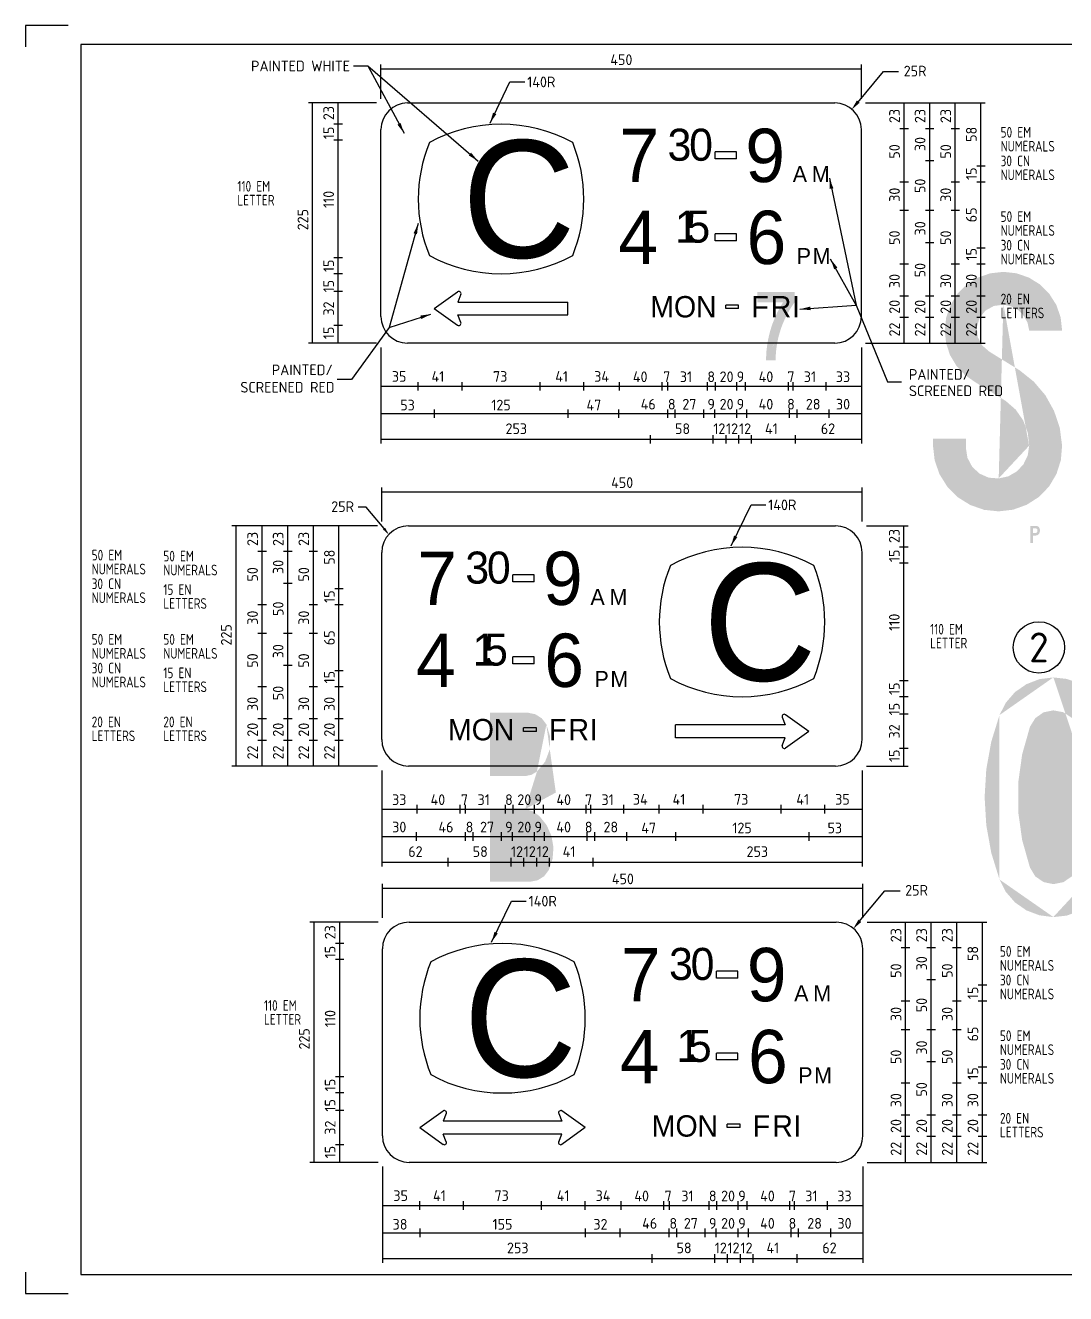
# Model space of a CAD drawing. Extents: x 0 to 1038, y -1303 to 297.
# Drawn here: x 0 to 243.6, y 0 to 297 of the extents above; entities that cross this region are included whole.
import ezdxf
from ezdxf.enums import TextEntityAlignment as Align

# ---------------------------------------------------------------- set-up
doc = ezdxf.new("R2010")
doc.units = 0
doc.linetypes.add('CENTERX2', pattern=[101.6, 63.5, -12.7, 12.7, -12.7])
doc.layers.get('0').update_dxf_attribs({"linetype": 'CONTINUOUS'})
for name, color, linetype in [('GREEN', 84, 'CONTINUOUS'), ('L25', 1, 'CONTINUOUS'), ('L35', 3, 'CONTINUOUS'), ('T25', 1, 'CONTINUOUS'), ('T50', 7, 'CONTINUOUS'), ('TBLK25', 1, 'CONTINUOUS'), ('TBLK35', 3, 'CONTINUOUS'), ('TBLK50', 7, 'CONTINUOUS'), ('YELLOW', 40, 'CONTINUOUS')]:
    doc.layers.add(name, color=color, linetype=linetype)
doc.styles.add('CSERIES', font='Cseries')
doc.styles.add('DSERIES', font='Dseries')
doc.styles.add('ESERIES', font='Eseries')
doc.styles.add('ISO', font='iso3098b.shx')

# ---------------------------------------------------------------- blocks, each defined once
blk = doc.blocks.new('A3BBLK')
at = {"layer": 'TBLK25'}
for p, q in [((10, 297), (0, 297)), ((0, 297), (0, 292)), ((0, 5), (0, 0)), ((0, 0), (10, 0))]:
    blk.add_line(p, q, dxfattribs=at)
at = {"layer": 'TBLK50'}
for p, q in [((415.5, 292.5), (13, 292.5)), ((13, 292.5), (13, 4.5)), ((13, 4.5), (415.5, 4.5))]:
    blk.add_line(p, q, dxfattribs=at)
blk = doc.blocks.new('A3_IN_VTBLK')
blk.add_blockref('A3BBLK', (0, 0))
at = {"color": 4, "style": 'ISO'}
for tag, p in [('MR_DIRECTORATE', (387.63, 68.74)), ('STREET_NAME', (387.63, 62.22)), ('SUBURB_&_POSTCODE', (387.63, 59.22))]:
    blk.add_attdef(tag, text='', height=1.5, dxfattribs=at).set_placement(p, align=Align.CENTER)
at = {"color": 1, "style": 'ISO'}
blk.add_attdef('MR_BRANCH', text='', height=2, dxfattribs=at).set_placement((387.63, 65.34), align=Align.CENTER)
for tag, p in [('FILE_NUMBER', (374.52, 53.49)), ('DESIGNED_/_DRAWN', (374.52, 48.49)), ('VERIFIED', (374.52, 43.49)), ('APPROVED', (374.52, 38.49))]:
    blk.add_attdef(tag, p, '', height=2, dxfattribs=at)
at = {"layer": 'T25', "style": 'ISO'}
blk.add_attdef('LOCAL_AUTHORITY', (370.48, 16.73), '', height=1.25, dxfattribs=at)
at = {"layer": 'TBLK25', "style": 'ISO'}
for tag, p in [('ROAD_SECTION', (384.5, 29.16)), ('SLK', (384.5, 26.11)), ('CHAINAGE', (384.5, 19.21)), ('DRG_TYPE_03', (360.51, 11.5)), ('DRG_TYPE_02', (360.51, 8.36)), ('DRG_TYPE_01', (360.3, 5.42))]:
    blk.add_attdef(tag, text='', height=1.75, dxfattribs=at).set_placement(p, align=Align.CENTER)
at = {"layer": 'TBLK35', "style": 'ISO', "width": 0.9}
for tag, p in [('ROAD_PROJECT&NUMBER', (384.5, 32.23)), ('DRAWING_DESCRIPTION', (384.5, 22.29))]:
    blk.add_attdef(tag, text='', height=2.5, dxfattribs=at).set_placement(p, align=Align.CENTER)
at = {"layer": 'TBLK50', "style": 'ISO'}
blk.add_attdef('DRG_NUMBER', (372.72, 6.02), '', height=5, dxfattribs=at)
blk = doc.blocks.new('A25')
at = {"color": 1, "linetype": 'ByBlock'}
blk.add_solid([(2.5, 0.42), (2.5, -0.42), (0, 0)], dxfattribs=at)
blk = doc.blocks.new('BLK5')
at = {"layer": 'L35', "style": 'ESERIES'}
for s, p in [('A', (0, 0)), ('M', (4.47, 0))]:
    blk.add_text(s, height=3.75, dxfattribs=at).set_placement(p)
blk = doc.blocks.new('BLK2')
at = {"layer": 'L35', "style": 'ESERIES'}
blk.add_text('9', height=50, dxfattribs=at).set_placement((0, 0))
blk = doc.blocks.new('BLK4')
at = {"layer": 'L35', "style": 'CSERIES'}
for s, p in [('3', (0, 0)), ('0', (20.2, 0))]:
    blk.add_text(s, height=30, dxfattribs=at).set_placement(p)
blk = doc.blocks.new('BLK3')
at = {"layer": 'L35', "style": 'ESERIES'}
blk.add_text('7', height=50, dxfattribs=at).set_placement((0, 0))
blk = doc.blocks.new('BLK9')
at = {"layer": 'L35', "style": 'ESERIES'}
for s, p in [('P', (0, 0)), ('M', (3.73, 0))]:
    blk.add_text(s, height=3.75, dxfattribs=at).set_placement(p)
blk = doc.blocks.new('BLK8')
at = {"layer": 'L35', "style": 'CSERIES'}
for s, p in [('1', (0, 0)), ('5', (2.67, 0))]:
    blk.add_text(s, height=7.5, dxfattribs=at).set_placement(p)
blk = doc.blocks.new('BLK7')
at = {"layer": 'L35', "style": 'ESERIES'}
blk.add_text('4', height=12.5, dxfattribs=at).set_placement((0, 0))
blk = doc.blocks.new('BLK1')
at = {"layer": 'L35', "style": 'DSERIES'}
blk.add_text('C', height=11, dxfattribs=at).set_placement((0, 0))

msp = doc.modelspace()

# ---------------------------------------------------------------- hatches: boundary and pattern name
at = {"layer": 'GREEN'}
h = msp.add_hatch(color=256, dxfattribs=at)
h.paths.add_polyline_path([(222.4, 213.43), (222.43, 213.43)], flags=17)
h.paths.add_polyline_path([(212.53, 200.23), (212.53, 198.58), (212.92, 195.15), (214.05, 191.9), (215.88, 188.97), (218.3, 186.52), (221.24, 184.69), (224.49, 183.55), (227.92, 183.19), (231.29, 183.58), (234.49, 184.74), (237.35, 186.57), (239.72, 189.02), (241.45, 191.96), (242.48, 195.2), (242.76, 198.58), (242.22, 202.76), (240.88, 206.72), (238.85, 210.38), (236.14, 213.56), (232.87, 216.18), (225.73, 220.59), (224.03, 222.06), (222.99, 224.05), (222.79, 226.29), (223.43, 228.45), (224.82, 230.21), (226.78, 231.29), (229.03, 231.6), (230.83, 231.21), (232.48, 230.31), (233.79, 228.99), (234.67, 227.37), (235.06, 225.54), (242.76, 225.54), (242.43, 228.61), (241.42, 231.52), (239.77, 234.12), (237.61, 236.32), (234.98, 237.94), (232.09, 238.94), (229.03, 239.28), (225.96, 238.94), (223.05, 237.94), (220.44, 236.32), (218.25, 234.12), (216.63, 231.52), (215.62, 228.61), (215.29, 225.54), (215.6, 222.6), (216.5, 219.82), (218.02, 217.27), (220, 215.13), (222.43, 213.43), (229.57, 209.04), (231.89, 207.03), (233.64, 204.51), (234.72, 201.65), (235.06, 198.58), (234.72, 196.31), (233.72, 194.22), (232.17, 192.55), (230.16, 191.39), (227.92, 190.9), (225.57, 191.08), (223.43, 192.03), (221.71, 193.63), (220.6, 195.72), (220.24, 198.04), (220.24, 200.23)])
h.paths.add_polyline_path([(225.7, 220.59), (225.73, 220.59)], flags=16)
edge = h.paths.add_edge_path(flags=16)
edge.add_line((227.92, 190.9), (227.89, 190.9))
edge.add_line((235.06, 198.58), (235.03, 198.58))
edge.add_line((229.03, 231.6), (229, 231.6))
h = msp.add_hatch(color=256, dxfattribs=at)
h.paths.add_polyline_path([(222.4, 213.43), (222.43, 213.43)], flags=17)
h.paths.add_polyline_path([(212.53, 200.23), (212.53, 198.58), (212.92, 195.15), (214.05, 191.9), (215.88, 188.97), (218.3, 186.52), (221.24, 184.69), (224.49, 183.55), (227.92, 183.19), (231.29, 183.58), (234.49, 184.74), (237.35, 186.57), (239.72, 189.02), (241.45, 191.96), (242.48, 195.2), (242.76, 198.58), (242.22, 202.76), (240.88, 206.72), (238.85, 210.38), (236.14, 213.56), (232.87, 216.18), (225.73, 220.59), (224.03, 222.06), (222.99, 224.05), (222.79, 226.29), (223.43, 228.45), (224.82, 230.21), (226.78, 231.29), (229.03, 231.6), (230.83, 231.21), (232.48, 230.31), (233.79, 228.99), (234.67, 227.37), (235.06, 225.54), (242.76, 225.54), (242.43, 228.61), (241.42, 231.52), (239.77, 234.12), (237.61, 236.32), (234.98, 237.94), (232.09, 238.94), (229.03, 239.28), (225.96, 238.94), (223.05, 237.94), (220.44, 236.32), (218.25, 234.12), (216.63, 231.52), (215.62, 228.61), (215.29, 225.54), (215.6, 222.6), (216.5, 219.82), (218.02, 217.27), (220, 215.13), (222.43, 213.43), (229.57, 209.04), (231.89, 207.03), (233.64, 204.51), (234.72, 201.65), (235.06, 198.58), (234.72, 196.31), (233.72, 194.22), (232.17, 192.55), (230.16, 191.39), (227.92, 190.9), (225.57, 191.08), (223.43, 192.03), (221.71, 193.63), (220.6, 195.72), (220.24, 198.04), (220.24, 200.23)])
h.paths.add_polyline_path([(225.7, 220.59), (225.73, 220.59)], flags=16)
edge = h.paths.add_edge_path(flags=16)
edge.add_line((227.92, 190.9), (227.89, 190.9))
edge.add_line((235.06, 198.58), (235.03, 198.58))
edge.add_line((229.03, 231.6), (229, 231.6))
h = msp.add_hatch(color=256, dxfattribs=at)
h.paths.add_polyline_path([(254.47, 101.95), (254.44, 101.95)], flags=16)
edge = h.paths.add_edge_path()
edge.add_line((246.76, 103.05), (254.47, 103.05))
edge.add_line((254.47, 103.05), (254.47, 101.95))
edge.add_line((254.13, 98.88), (254.47, 101.95))
edge.add_line((254.13, 98.88), (253.13, 95.97))
edge.add_line((253.13, 95.97), (251.48, 93.36))
edge.add_line((251.48, 93.36), (249.31, 91.17))
edge.add_line((249.31, 91.17), (246.71, 89.52))
edge.add_line((246.71, 89.52), (243.8, 88.52))
edge.add_line((243.8, 88.52), (240.73, 88.18))
edge.add_line((240.73, 88.18), (237.48, 88.59))
edge.add_line((237.48, 88.59), (234.41, 89.75))
edge.add_line((234.41, 89.75), (231.73, 91.61))
edge.add_line((231.73, 91.61), (229.59, 94.08))
edge.add_line((229.59, 94.08), (228.1, 97))
edge.add_line((228.1, 97), (226.17, 103.26))
edge.add_line((226.17, 103.26), (225.01, 109.71))
edge.add_line((225.01, 109.71), (224.62, 116.25))
edge.add_line((224.62, 116.25), (225.01, 122.77))
edge.add_line((225.01, 122.77), (226.17, 129.22))
edge.add_line((226.17, 129.22), (228.1, 135.48))
edge.add_line((228.1, 135.48), (229.59, 138.39))
edge.add_line((229.59, 138.39), (231.73, 140.87))
edge.add_line((231.73, 140.87), (234.41, 142.72))
edge.add_line((234.41, 142.72), (237.48, 143.91))
edge.add_line((237.48, 143.91), (240.73, 144.3))
edge.add_line((240.73, 144.3), (243.8, 143.96))
edge.add_line((243.8, 143.96), (246.71, 142.96))
edge.add_line((246.71, 142.96), (249.31, 141.31))
edge.add_line((249.31, 141.31), (251.48, 139.14))
edge.add_line((251.48, 139.14), (253.13, 136.51))
edge.add_line((253.13, 136.51), (254.13, 133.6))
edge.add_line((254.13, 133.6), (254.47, 130.53))
edge.add_line((254.47, 130.53), (246.76, 130.53))
edge.add_line((246.76, 130.53), (246.32, 132.85))
edge.add_line((246.32, 132.85), (245.01, 134.84))
edge.add_line((245.01, 134.84), (243.05, 136.15))
edge.add_line((243.05, 136.15), (240.73, 136.59))
edge.add_line((240.73, 136.59), (238.41, 136.13))
edge.add_line((238.41, 136.13), (236.48, 134.76))
edge.add_line((236.48, 134.76), (235.24, 132.75))
edge.add_line((235.24, 132.75), (233.41, 126.28))
edge.add_line((233.41, 126.28), (232.48, 119.6))
edge.add_line((232.48, 119.6), (232.48, 112.88))
edge.add_line((232.48, 112.88), (233.41, 106.23))
edge.add_line((233.41, 106.23), (235.24, 99.76))
edge.add_line((235.24, 99.76), (236.48, 97.72))
edge.add_line((236.48, 97.72), (238.41, 96.38))
edge.add_line((238.41, 96.38), (240.73, 95.89))
edge.add_line((240.73, 95.89), (243.05, 96.35))
edge.add_line((243.05, 96.35), (245.01, 97.67))
edge.add_line((245.01, 97.67), (246.32, 99.63))
edge.add_line((246.32, 99.63), (246.76, 101.95))
edge.add_line((246.76, 101.95), (246.76, 103.05))
edge = h.paths.add_edge_path(flags=16)
edge.add_line((254.47, 103.05), (254.44, 103.05))
edge.add_line((240.73, 144.3), (240.7, 144.3))
edge.add_line((228.1, 135.48), (228.07, 135.48))
edge.add_line((228.1, 97), (228.07, 97))
edge.add_line((240.73, 88.18), (240.7, 88.18))
at = {"layer": 'TBLK25', "linetype": 'CENTERX2'}
h = msp.add_hatch(color=256, dxfattribs=at)
h.paths.add_polyline_path([(175.68, 218.57), (175.67, 218.57)], flags=16)
edge = h.paths.add_edge_path()
edge.add_line((175.69, 219.04), (175.68, 218.57))
edge.add_line((173.44, 218.57), (175.68, 218.57))
edge.add_line((173.44, 218.57), (173.45, 219.07))
edge.add_line((173.45, 219.07), (173.47, 219.56))
edge.add_line((173.47, 219.56), (173.49, 220.06))
edge.add_line((173.49, 220.06), (173.52, 220.55))
edge.add_line((173.52, 220.55), (173.57, 221.05))
edge.add_line((173.57, 221.05), (173.63, 221.53))
edge.add_line((173.63, 221.53), (173.69, 222.03))
edge.add_line((173.69, 222.03), (173.77, 222.52))
edge.add_line((173.77, 222.52), (173.85, 223))
edge.add_line((173.85, 223), (173.94, 223.49))
edge.add_line((173.94, 223.49), (174.05, 223.97))
edge.add_line((174.05, 223.97), (174.16, 224.46))
edge.add_line((174.16, 224.46), (174.28, 224.94))
edge.add_line((174.28, 224.94), (174.41, 225.42))
edge.add_line((174.41, 225.42), (174.55, 225.89))
edge.add_line((174.55, 225.89), (174.7, 226.37))
edge.add_line((174.7, 226.37), (174.85, 226.84))
edge.add_line((174.85, 226.84), (175.02, 227.3))
edge.add_line((175.02, 227.3), (175.2, 227.76))
edge.add_line((175.2, 227.76), (175.39, 228.22))
edge.add_line((175.39, 228.22), (175.57, 228.68))
edge.add_line((175.57, 228.68), (175.78, 229.13))
edge.add_line((175.78, 229.13), (175.99, 229.58))
edge.add_line((175.99, 229.58), (176.21, 230.03))
edge.add_line((176.21, 230.03), (176.44, 230.46))
edge.add_line((176.44, 230.46), (176.67, 230.9))
edge.add_line((176.67, 230.9), (176.92, 231.33))
edge.add_line((176.92, 231.33), (177.18, 231.75))
edge.add_line((177.18, 231.75), (177.44, 232.17))
edge.add_line((177.44, 232.17), (171.36, 232.17))
edge.add_line((171.36, 232.17), (171.36, 234.57))
edge.add_line((171.36, 234.57), (180.16, 234.57))
edge.add_line((180.16, 234.57), (180.16, 232.17))
edge.add_line((180.16, 232.17), (179.88, 231.79))
edge.add_line((179.88, 231.79), (179.62, 231.4))
edge.add_line((179.62, 231.4), (179.36, 231.01))
edge.add_line((179.36, 231.01), (179.11, 230.61))
edge.add_line((179.11, 230.61), (178.87, 230.21))
edge.add_line((178.87, 230.21), (178.64, 229.8))
edge.add_line((178.64, 229.8), (178.41, 229.39))
edge.add_line((178.41, 229.39), (178.2, 228.97))
edge.add_line((178.2, 228.97), (177.99, 228.55))
edge.add_line((177.99, 228.55), (177.79, 228.13))
edge.add_line((177.79, 228.13), (177.6, 227.7))
edge.add_line((177.6, 227.7), (177.42, 227.27))
edge.add_line((177.42, 227.27), (177.24, 226.83))
edge.add_line((177.24, 226.83), (177.08, 226.39))
edge.add_line((177.08, 226.39), (176.92, 225.95))
edge.add_line((176.92, 225.95), (176.78, 225.5))
edge.add_line((176.78, 225.5), (176.64, 225.05))
edge.add_line((176.64, 225.05), (176.51, 224.6))
edge.add_line((176.51, 224.6), (176.39, 224.15))
edge.add_line((176.39, 224.15), (176.28, 223.69))
edge.add_line((176.28, 223.69), (176.18, 223.23))
edge.add_line((176.18, 223.23), (176.09, 222.77))
edge.add_line((176.09, 222.77), (176, 222.31))
edge.add_line((176, 222.31), (175.93, 221.85))
edge.add_line((175.93, 221.85), (175.87, 221.38))
edge.add_line((175.87, 221.38), (175.81, 220.92))
edge.add_line((175.81, 220.92), (175.76, 220.45))
edge.add_line((175.76, 220.45), (175.73, 219.98))
edge.add_line((175.73, 219.98), (175.7, 219.51))
edge.add_line((175.7, 219.51), (175.69, 219.04))
edge = h.paths.add_edge_path(flags=16)
edge.add_line((180.16, 232.17), (180.15, 232.17))
edge.add_line((173.44, 218.57), (173.43, 218.57))
h = msp.add_hatch(color=256, dxfattribs=at)
h.paths.add_polyline_path([(236.62, 179.23), (236.55, 179.23)], flags=0)
edge = h.paths.add_edge_path(flags=16)
edge.add_line((235.93, 178.1), (235.93, 179.23))
edge.add_line((235.93, 179.23), (236.62, 179.23))
edge.add_line((236.93, 179.04), (236.62, 179.23))
edge.add_line((236.93, 179.04), (236.99, 178.66))
edge.add_line((236.99, 178.66), (236.93, 178.35))
edge.add_line((236.93, 178.35), (236.62, 178.1))
edge.add_line((236.62, 178.1), (235.93, 178.1))
h.paths.add_polyline_path([(236.55, 179.79), (236.62, 179.79)], flags=16)
edge = h.paths.add_edge_path()
edge.add_line((235.93, 175.78), (235.36, 175.78))
edge.add_line((235.36, 175.78), (235.36, 179.79))
edge.add_line((235.36, 179.79), (236.62, 179.79))
edge.add_line((236.93, 179.73), (236.62, 179.79))
edge.add_line((236.93, 179.73), (237.24, 179.6))
edge.add_line((237.24, 179.6), (237.43, 179.35))
edge.add_line((237.43, 179.35), (237.56, 178.91))
edge.add_line((237.56, 178.91), (237.56, 178.47))
edge.add_line((237.56, 178.47), (237.43, 178.03))
edge.add_line((237.43, 178.03), (237.24, 177.78))
edge.add_line((237.24, 177.78), (236.93, 177.59))
edge.add_line((236.93, 177.59), (236.62, 177.53))
edge.add_line((236.62, 177.53), (235.93, 177.53))
edge.add_line((235.93, 177.53), (235.93, 175.78))
at = {"layer": 'YELLOW'}
h = msp.add_hatch(color=256, dxfattribs=at)
h.paths.add_polyline_path([(117.6, 136.05), (117.62, 136.05)], flags=16)
edge = h.paths.add_edge_path()
edge.add_line((108.83, 136.05), (117.62, 136.05))
edge.add_line((119.4, 135.69), (117.62, 136.05))
edge.add_line((119.4, 135.69), (120.92, 134.73))
edge.add_line((120.92, 134.73), (122.01, 133.29))
edge.add_line((122.01, 133.29), (122.88, 130.43))
edge.add_line((122.88, 130.43), (122.78, 127.41))
edge.add_line((122.78, 127.41), (121.72, 124.6))
edge.add_line((121.72, 124.6), (119.81, 122.28))
edge.add_line((119.81, 122.28), (118.55, 121.51))
edge.add_line((118.55, 121.51), (117.08, 121.2))
edge.add_line((117.08, 121.2), (108.83, 121.2))
edge.add_line((108.83, 121.2), (108.83, 136.05))
h.paths.add_polyline_path([(118.86, 112.93), (117.08, 113.49), (108.83, 113.49), (108.83, 96.46), (118.17, 96.46), (119.94, 96.79), (121.49, 97.75), (122.57, 99.19), (123.45, 101.79), (123.66, 104.52), (123.19, 107.2), (122.06, 109.71), (120.36, 111.84)])
edge = h.paths.add_edge_path()
edge.add_line((124.22, 117.33), (124.2, 117.33))
edge.add_line((117.08, 113.49), (117.06, 113.49))
edge.add_line((119.81, 122.28), (119.79, 122.28))
edge.add_line((122.01, 133.29), (121.98, 133.29))

# ---------------------------------------------------------------- linework, layer by layer
at = {"layer": 'L25'}
for p, q in [((139.07, 213.48), (139.07, 211.48)), ((149.07, 213.48), (149.07, 211.48)), ((150.38, 213.48), (150.38, 211.48)), ((159.69, 213.48), (159.69, 211.48)), ((161.5, 213.48), (161.5, 211.48)), ((166.5, 213.48), (166.5, 211.48)), ((168.58, 213.48), (168.58, 211.48)), ((178.58, 213.48), (178.58, 211.48)), ((179.69, 213.48), (179.69, 211.48)), ((187.4, 213.48), (187.4, 211.48)), ((187.4, 213.48), (187.4, 211.48)), ((138.86, 207.07), (138.86, 205.07)), ((150.36, 207.07), (150.36, 205.07)), ((152.11, 207.07), (152.11, 205.07)), ((158.79, 207.07), (158.79, 205.07)), ((161.34, 207.07), (161.34, 205.07)), ((166.5, 207.07), (166.5, 205.07)), ((168.87, 207.07), (168.87, 205.07)), ((178.87, 207.07), (178.87, 205.07)), ((180.62, 207.07), (180.62, 205.07)), ((188.15, 207.07), (188.15, 205.07)), ((188.15, 207.07), (188.15, 205.07)), ((146.31, 201.07), (146.31, 199.07)), ((161.01, 201.07), (161.01, 199.07)), ((164.01, 201.07), (164.01, 199.07)), ((167.01, 201.07), (167.01, 199.07)), ((169.99, 201.07), (169.99, 199.07)), ((180.27, 201.07), (180.27, 199.07)), ((91.7, 114.44), (91.7, 112.44)), ((101.7, 114.44), (101.7, 112.44)), ((103.02, 114.44), (103.02, 112.44)), ((112.33, 114.44), (112.33, 112.44)), ((114.13, 114.44), (114.13, 112.44)), ((119.13, 114.44), (119.13, 112.44)), ((121.21, 114.44), (121.21, 112.44)), ((131.21, 114.44), (131.21, 112.44)), ((132.32, 114.44), (132.32, 112.44)), ((140.04, 114.44), (140.04, 112.44)), ((140.04, 114.44), (140.04, 112.44)), ((91.5, 108.03), (91.5, 106.03)), ((103, 108.03), (103, 106.03)), ((104.75, 108.03), (104.75, 106.03)), ((111.42, 108.03), (111.42, 106.03)), ((113.98, 108.03), (113.98, 106.03)), ((119.13, 108.03), (119.13, 106.03)), ((121.51, 108.03), (121.51, 106.03)), ((131.51, 108.03), (131.51, 106.03)), ((133.26, 108.03), (133.26, 106.03)), ((140.79, 108.03), (140.79, 106.03)), ((140.79, 108.03), (140.79, 106.03)), ((98.94, 102.03), (98.94, 100.03)), ((113.65, 102.03), (113.65, 100.03)), ((116.65, 102.03), (116.65, 100.03)), ((119.65, 102.03), (119.65, 100.03)), ((122.63, 102.03), (122.63, 100.03)), ((132.9, 102.03), (132.9, 100.03)), ((139.42, 21.64), (139.42, 19.64)), ((149.42, 21.64), (149.42, 19.64)), ((150.73, 21.64), (150.73, 19.64)), ((160.04, 21.64), (160.04, 19.64)), ((161.84, 21.64), (161.84, 19.64)), ((166.84, 21.64), (166.84, 19.64)), ((168.93, 21.64), (168.93, 19.64)), ((178.93, 21.64), (178.93, 19.64)), ((180.03, 21.64), (180.03, 19.64)), ((187.75, 21.64), (187.75, 19.64)), ((187.75, 21.64), (187.75, 19.64)), ((139.21, 15.23), (139.21, 13.23)), ((150.71, 15.23), (150.71, 13.23)), ((152.46, 15.23), (152.46, 13.23)), ((159.13, 15.23), (159.13, 13.23)), ((161.69, 15.23), (161.69, 13.23)), ((166.84, 15.23), (166.84, 13.23)), ((169.22, 15.23), (169.22, 13.23)), ((179.22, 15.23), (179.22, 13.23)), ((180.97, 15.23), (180.97, 13.23)), ((188.5, 15.23), (188.5, 13.23)), ((188.5, 15.23), (188.5, 13.23)), ((146.66, 9.23), (146.66, 7.23)), ((161.36, 9.23), (161.36, 7.23)), ((164.36, 9.23), (164.36, 7.23)), ((167.36, 9.23), (167.36, 7.23)), ((170.34, 9.23), (170.34, 7.23)), ((180.61, 9.23), (180.61, 7.23))]:
    msp.add_line(p, q, dxfattribs=at)
at = {"layer": 'L35'}
for p, q in [((89.51, 278.83), (189.51, 278.83)), ((83.26, 228.83), (83.26, 272.58)), ((195.76, 228.83), (195.76, 272.58)), ((161.5, 265.75), (161.5, 267.35)), ((166.5, 267.35), (161.5, 267.35)), ((166.5, 265.75), (166.5, 267.35)), ((166.5, 265.75), (161.5, 265.75)), ((166.5, 248.16), (161.5, 248.16)), ((161.5, 246.56), (161.5, 248.16)), ((166.5, 246.56), (161.5, 246.56)), ((166.5, 246.56), (166.5, 248.16)), ((95.76, 230.7), (101.22, 234.61)), ((101.97, 234.02), (101.26, 232.2)), ((101.26, 232.2), (127.01, 232.2)), ((127.01, 229.2), (127.01, 232.2)), ((95.76, 230.7), (101.22, 226.8)), ((101.97, 227.39), (101.26, 229.2)), ((101.26, 229.2), (127.01, 229.2)), ((164.01, 230.71), (164.01, 231.51)), ((167.01, 231.51), (164.01, 231.51)), ((167.01, 230.71), (164.01, 230.71)), ((167.01, 230.71), (167.01, 231.51)), ((189.51, 222.58), (89.51, 222.58)), ((89.7, 179.79), (189.7, 179.79)), ((83.45, 129.79), (83.45, 173.54)), ((195.95, 129.79), (195.95, 173.54)), ((119.13, 168.32), (114.13, 168.32)), ((114.13, 166.72), (114.13, 168.32)), ((119.13, 166.72), (114.13, 166.72)), ((119.13, 166.72), (119.13, 168.32)), ((114.13, 147.52), (114.13, 149.12)), ((119.13, 149.12), (114.13, 149.12)), ((119.13, 147.52), (119.13, 149.12)), ((119.13, 147.52), (114.13, 147.52)), ((177.23, 134.99), (177.95, 133.17)), ((183.45, 131.67), (177.99, 135.58)), ((119.65, 132.47), (116.65, 132.47)), ((116.65, 131.67), (116.65, 132.47)), ((119.65, 131.67), (116.65, 131.67)), ((119.65, 131.67), (119.65, 132.47)), ((152.2, 130.17), (152.2, 133.17)), ((177.95, 133.17), (152.2, 133.17)), ((183.45, 131.67), (177.99, 127.76)), ((177.95, 130.17), (152.2, 130.17)), ((177.23, 128.35), (177.95, 130.17)), ((189.7, 123.54), (89.7, 123.54)), ((89.86, 86.99), (189.86, 86.99)), ((83.61, 36.99), (83.61, 80.74)), ((196.11, 36.99), (196.11, 80.74)), ((166.84, 75.51), (161.84, 75.51)), ((161.84, 73.91), (161.84, 75.51)), ((166.84, 73.91), (166.84, 75.51)), ((166.84, 73.91), (161.84, 73.91)), ((161.84, 54.72), (161.84, 56.32)), ((166.84, 56.32), (161.84, 56.32)), ((166.84, 54.72), (161.84, 54.72)), ((166.84, 54.72), (166.84, 56.32)), ((92.36, 38.87), (97.82, 42.77)), ((98.57, 42.18), (97.86, 40.37)), ((124.89, 42.18), (125.61, 40.37)), ((131.11, 38.87), (125.65, 42.77)), ((92.36, 38.87), (97.82, 34.96)), ((125.61, 40.37), (97.86, 40.37)), ((131.11, 38.87), (125.65, 34.96)), ((167.36, 39.67), (164.36, 39.67)), ((164.36, 38.87), (164.36, 39.67)), ((167.36, 38.87), (164.36, 38.87)), ((167.36, 38.87), (167.36, 39.67)), ((125.61, 37.37), (97.86, 37.37)), ((98.57, 35.55), (97.86, 37.37)), ((124.89, 35.55), (125.61, 37.37)), ((189.86, 30.74), (89.86, 30.74))]:
    msp.add_line(p, q, dxfattribs=at)
msp.add_circle((237.33, 151.33), 6, dxfattribs=at)
for centre, radius, start, end in [((89.51, 272.58), 6.25, 90, 180), ((189.51, 272.58), 6.25, 0, 90), ((111.38, 238.83), 35, 61.3419, 118.6581), ((127.01, 256.33), 35, 157.8213, 202.1787), ((95.76, 256.33), 35, 337.8213, 22.1787), ((111.38, 273.83), 35, 241.3419, 298.6581), ((101.51, 234.2), 0.5, 338.5117, 125.5884), ((89.51, 228.83), 6.25, 180, 270), ((189.51, 228.83), 6.25, 270, 0), ((101.51, 227.2), 0.5, 234.4116, 21.4883), ((89.7, 173.54), 6.25, 90, 180), ((189.7, 173.54), 6.25, 0, 90), ((167.82, 139.79), 35, 61.3419, 118.6581), ((183.45, 157.29), 35, 157.8213, 202.1787), ((152.2, 157.29), 35, 337.8213, 22.1787), ((167.82, 174.79), 35, 241.3419, 298.6581), ((177.7, 135.17), 0.5, 54.4116, 201.4883), ((89.7, 129.79), 6.25, 180, 270), ((177.7, 128.17), 0.5, 158.5117, 305.5884), ((189.7, 129.79), 6.25, 270, 0), ((89.86, 80.74), 6.25, 90, 180), ((189.86, 80.74), 6.25, 0, 90), ((111.73, 46.99), 35, 61.3419, 118.6581), ((127.36, 64.49), 35, 157.8213, 202.1787), ((96.11, 64.49), 35, 337.8213, 22.1787), ((111.73, 81.99), 35, 241.3419, 298.6581), ((98.11, 42.37), 0.5, 338.5117, 125.5884), ((125.36, 42.37), 0.5, 54.4116, 201.4883), ((89.86, 36.99), 6.25, 180, 270), ((189.86, 36.99), 6.25, 270, 0), ((98.11, 35.37), 0.5, 234.4116, 21.4883), ((125.36, 35.37), 0.5, 158.5117, 305.5884)]:
    msp.add_arc(centre, radius, start, end, dxfattribs=at)
at = {"layer": 'T25'}
for p, q in [((76.83, 287.54), (80.17, 287.54)), ((80.17, 287.54), (105.99, 265.23)), ((80.17, 287.54), (88.68, 271.75)), ((83.26, 279.83), (83.26, 287.83)), ((83.26, 286.83), (195.76, 286.83)), ((194.51, 278.5), (200.91, 286.17)), ((195.76, 279.83), (195.76, 287.83)), ((200.91, 286.17), (204.49, 286.17)), ((108.8, 274.13), (113.48, 283.75)), ((113.48, 283.75), (116.92, 283.75)), ((82.26, 278.83), (66.26, 278.83)), ((67.26, 222.58), (67.26, 278.83)), ((73.26, 222.58), (73.26, 278.83)), ((196.76, 278.83), (224.76, 278.83)), ((205.76, 222.58), (205.76, 278.83)), ((211.76, 222.58), (211.76, 278.83)), ((217.76, 222.58), (217.76, 278.83)), ((223.76, 222.58), (223.76, 278.83)), ((74.26, 273.83), (72.26, 273.83)), ((206.76, 272.8), (204.76, 272.8)), ((212.76, 272.8), (210.76, 272.8)), ((218.76, 272.8), (216.76, 272.8)), ((74.26, 270.08), (72.26, 270.08)), ((212.76, 265.3), (210.76, 265.3)), ((224.76, 264.05), (222.76, 264.05)), ((188.26, 261.24), (194.54, 231.5)), ((206.76, 260.3), (204.76, 260.3)), ((218.76, 260.3), (216.76, 260.3)), ((224.76, 260.3), (222.76, 260.3)), ((206.76, 253.61), (204.76, 253.61)), ((212.76, 253.61), (210.76, 253.61)), ((218.76, 253.61), (216.76, 253.61)), ((91.98, 250.6), (85.21, 226.27)), ((212.76, 246.11), (210.76, 246.11)), ((224.76, 244.86), (222.76, 244.86)), ((74.26, 242.58), (72.26, 242.58)), ((194.54, 231.5), (188.56, 242.26)), ((206.76, 241.11), (204.76, 241.11)), ((218.76, 241.11), (216.76, 241.11)), ((224.76, 241.11), (222.76, 241.11)), ((74.26, 238.83), (72.26, 238.83)), ((74.26, 234.7), (72.26, 234.7)), ((206.76, 233.61), (204.76, 233.61)), ((212.76, 233.61), (210.76, 233.61)), ((218.76, 233.61), (216.76, 233.61)), ((224.76, 233.61), (222.76, 233.61)), ((85.21, 226.27), (94.97, 229.39)), ((181.35, 230.54), (194.54, 231.5)), ((194.54, 231.5), (201.87, 213.56)), ((74.26, 226.7), (72.26, 226.7)), ((85.21, 226.27), (76.36, 214.04)), ((206.76, 228.61), (204.76, 228.61)), ((212.76, 228.61), (210.76, 228.61)), ((218.76, 228.61), (216.76, 228.61)), ((224.76, 228.61), (222.76, 228.61)), ((82.26, 222.58), (66.26, 222.58)), ((83.26, 221.58), (83.26, 199.07)), ((195.76, 221.58), (195.76, 199.07)), ((196.76, 222.58), (224.76, 222.58)), ((76.36, 214.04), (73.05, 214.04)), ((83.26, 212.48), (195.76, 212.48)), ((92.01, 211.48), (92.01, 213.48)), ((102.26, 211.48), (102.26, 213.48)), ((120.51, 211.48), (120.51, 213.48)), ((130.76, 211.48), (130.76, 213.48)), ((201.87, 213.56), (205.16, 213.56)), ((83.26, 206.07), (195.76, 206.07)), ((95.76, 207.07), (95.76, 205.07)), ((127.01, 207.07), (127.01, 205.07)), ((83.26, 200.07), (195.76, 200.07)), ((83.45, 180.79), (83.45, 188.79)), ((83.45, 187.79), (195.95, 187.79)), ((195.95, 180.79), (195.95, 188.79)), ((79.82, 184.16), (77.95, 184.16)), ((84.41, 178.7), (79.82, 184.16)), ((165.24, 175.1), (169.92, 184.72)), ((169.92, 184.72), (173.36, 184.72)), ((82.45, 179.79), (48.34, 179.79)), ((49.34, 123.54), (49.34, 179.79)), ((55.44, 123.54), (55.44, 179.79)), ((61.44, 123.54), (61.44, 179.79)), ((67.44, 123.54), (67.44, 179.79)), ((73.44, 123.54), (73.44, 179.79)), ((196.95, 179.79), (206.71, 179.79)), ((205.71, 123.54), (205.71, 179.79)), ((56.44, 173.77), (54.44, 173.77)), ((62.44, 173.77), (60.44, 173.77)), ((68.44, 173.77), (66.44, 173.77)), ((206.71, 174.79), (204.71, 174.79)), ((206.71, 171.04), (204.71, 171.04)), ((62.44, 166.27), (60.44, 166.27)), ((74.44, 165.02), (72.44, 165.02)), ((56.44, 161.27), (54.44, 161.27)), ((68.44, 161.27), (66.44, 161.27)), ((74.44, 161.27), (72.44, 161.27)), ((56.44, 154.57), (54.44, 154.57)), ((62.44, 154.57), (60.44, 154.57)), ((68.44, 154.57), (66.44, 154.57)), ((62.44, 147.07), (60.44, 147.07)), ((74.44, 145.82), (72.44, 145.82)), ((206.71, 143.54), (204.71, 143.54)), ((56.44, 142.07), (54.44, 142.07)), ((68.44, 142.07), (66.44, 142.07)), ((74.44, 142.07), (72.44, 142.07)), ((206.71, 139.79), (204.71, 139.79)), ((56.44, 134.57), (54.44, 134.57)), ((62.44, 134.57), (60.44, 134.57)), ((68.44, 134.57), (66.44, 134.57)), ((74.44, 134.57), (72.44, 134.57)), ((206.71, 135.67), (204.71, 135.67)), ((56.44, 129.57), (54.44, 129.57)), ((62.44, 129.57), (60.44, 129.57)), ((68.44, 129.57), (66.44, 129.57)), ((74.44, 129.57), (72.44, 129.57)), ((206.71, 127.67), (204.71, 127.67)), ((82.45, 123.54), (48.34, 123.54)), ((83.45, 122.54), (83.45, 100.03)), ((195.95, 122.54), (195.95, 100.03)), ((196.95, 123.54), (206.71, 123.54)), ((83.45, 113.44), (195.95, 113.44)), ((148.45, 112.44), (148.45, 114.44)), ((158.7, 112.44), (158.7, 114.44)), ((176.95, 112.44), (176.95, 114.44)), ((187.2, 112.44), (187.2, 114.44)), ((83.45, 107.03), (195.95, 107.03)), ((152.2, 108.03), (152.2, 106.03)), ((183.45, 108.03), (183.45, 106.03)), ((83.45, 101.03), (195.95, 101.03)), ((83.61, 87.99), (83.61, 95.99)), ((196.11, 87.99), (196.11, 95.99)), ((83.61, 94.99), (196.11, 94.99)), ((194.86, 86.66), (201.26, 94.33)), ((201.26, 94.33), (204.84, 94.33)), ((109.15, 82.3), (113.83, 91.91)), ((113.83, 91.91), (117.27, 91.91)), ((82.61, 86.99), (66.61, 86.99)), ((67.61, 30.74), (67.61, 86.99)), ((73.61, 30.74), (73.61, 86.99)), ((197.11, 86.99), (225.11, 86.99)), ((206.11, 30.74), (206.11, 86.99)), ((212.11, 30.74), (212.11, 86.99)), ((218.11, 30.74), (218.11, 86.99)), ((224.11, 30.74), (224.11, 86.99)), ((74.61, 81.99), (72.61, 81.99)), ((207.11, 80.96), (205.11, 80.96)), ((213.11, 80.96), (211.11, 80.96)), ((219.11, 80.96), (217.11, 80.96)), ((74.61, 78.24), (72.61, 78.24)), ((213.11, 73.46), (211.11, 73.46)), ((225.11, 72.21), (223.11, 72.21)), ((207.11, 68.46), (205.11, 68.46)), ((219.11, 68.46), (217.11, 68.46)), ((225.11, 68.46), (223.11, 68.46)), ((207.11, 61.77), (205.11, 61.77)), ((213.11, 61.77), (211.11, 61.77)), ((219.11, 61.77), (217.11, 61.77)), ((213.11, 54.27), (211.11, 54.27)), ((74.61, 50.74), (72.61, 50.74)), ((225.11, 53.02), (223.11, 53.02)), ((207.11, 49.27), (205.11, 49.27)), ((219.11, 49.27), (217.11, 49.27)), ((225.11, 49.27), (223.11, 49.27)), ((74.61, 46.99), (72.61, 46.99)), ((74.61, 42.87), (72.61, 42.87)), ((207.11, 41.77), (205.11, 41.77)), ((213.11, 41.77), (211.11, 41.77)), ((219.11, 41.77), (217.11, 41.77)), ((225.11, 41.77), (223.11, 41.77)), ((207.11, 36.77), (205.11, 36.77)), ((213.11, 36.77), (211.11, 36.77)), ((219.11, 36.77), (217.11, 36.77)), ((225.11, 36.77), (223.11, 36.77)), ((74.61, 34.87), (72.61, 34.87)), ((82.61, 30.74), (66.61, 30.74)), ((83.61, 29.74), (83.61, 7.23)), ((196.11, 29.74), (196.11, 7.23)), ((197.11, 30.74), (225.11, 30.74)), ((92.36, 19.64), (92.36, 21.64)), ((102.61, 19.64), (102.61, 21.64)), ((120.86, 19.64), (120.86, 21.64)), ((131.11, 19.64), (131.11, 21.64)), ((83.61, 20.64), (196.11, 20.64)), ((92.36, 15.23), (92.36, 13.23)), ((131.11, 15.23), (131.11, 13.23)), ((83.61, 14.23), (196.11, 14.23)), ((83.61, 8.23), (196.11, 8.23))]:
    msp.add_line(p, q, dxfattribs=at)
msp.add_solid([(84.24, 179.34), (83.75, 178.95), (85.17, 177.68)], dxfattribs=at)

# ---------------------------------------------------------------- block references
at = {"layer": 'L25'}
msp.add_blockref('A3_IN_VTBLK', (0, 0), dxfattribs=at)
at = {"layer": 'L35', "rotation": 64.05853198383737}
for p in [(108.8, 274.13), (165.24, 175.1), (109.15, 82.3)]:
    msp.add_blockref('A25', p, dxfattribs=at)
at = {"layer": 'L35'}
for name, p, xscale, yscale, zscale in [('BLK1', (102.26, 242.58), 2.5, 2.5, 2.5), ('BLK3', (139.11, 260.3), 0.25, 0.25, 0.25), ('BLK4', (150.38, 265.3), 0.25, 0.25, 0.25), ('BLK2', (168.58, 260.3), 0.25, 0.25, 0.25), ('BLK3', (91.75, 161.27), 0.25, 0.25, 0.25), ('BLK4', (103.02, 166.27), 0.25, 0.25, 0.25), ('BLK2', (121.21, 161.27), 0.25, 0.25, 0.25), ('BLK1', (158.7, 143.54), 2.5, 2.5, 2.5), ('BLK3', (139.46, 68.46), 0.25, 0.25, 0.25), ('BLK4', (150.73, 73.46), 0.25, 0.25, 0.25), ('BLK2', (168.93, 68.46), 0.25, 0.25, 0.25), ('BLK1', (102.61, 50.74), 2.5, 2.5, 2.5)]:
    msp.add_blockref(name, p, dxfattribs=dict(at, xscale=xscale, yscale=yscale, zscale=zscale))
for name, p in [('BLK5', (179.69, 260.3)), ('BLK7', (138.86, 241.11)), ('BLK8', (152.11, 246.11)), ('BLK9', (180.62, 241.11)), ('BLK5', (132.32, 161.27)), ('BLK7', (91.5, 142.07)), ('BLK8', (104.75, 147.07)), ('BLK9', (133.26, 142.07)), ('BLK5', (180.03, 68.46)), ('BLK7', (139.21, 49.27)), ('BLK8', (152.46, 54.27)), ('BLK9', (180.97, 49.27))]:
    msp.add_blockref(name, p, dxfattribs=at)
at = {"layer": 'T25'}
for p, rotation in [((193.44, 277.23), 50.18109619713508), ((88.68, 271.75), 118.3120722033057), ((105.99, 265.23), 139.1632470519964), ((188.26, 261.24), 281.9231545499541), ((91.98, 250.6), 254.4530916691012), ((188.56, 242.26), 299.0661151234863), ((94.97, 229.39), 197.7368066133564), ((181.35, 230.54), 4.132722073907429), ((193.81, 85.39), 50.18109619713508)]:
    msp.add_blockref('A25', p, dxfattribs=dict(at, rotation=rotation))

# ---------------------------------------------------------------- texts
at = {"layer": 'L25', "style": 'ISO'}
for s, p in [('40', (143.97, 213.46)), ('7', (150.18, 213.46)), ('31', (154.69, 213.46)), ('8', (160.6, 213.46)), ('20', (164.2, 213.46)), ('9', (167.45, 213.46)), ('40', (173.42, 213.46)), ('7', (179.27, 213.46)), ('31', (183.71, 213.46)), ('33', (191.46, 213.46)), ('46', (145.85, 207.04)), ('8', (151.36, 207.04)), ('27', (155.49, 207.04)), ('9', (160.6, 207.04)), ('20', (164.2, 207.04)), ('9', (167.45, 207.04)), ('40', (173.42, 207.04)), ('8', (179.27, 207.04)), ('28', (184.46, 207.04)), ('30', (191.46, 207.04)), ('253', (114.96, 201.29)), ('58', (153.89, 201.29)), ('12', (162.49, 201.29)), ('12', (165.47, 201.29)), ('12', (168.52, 201.29)), ('41', (174.68, 201.29)), ('62', (187.95, 201.29)), ('33', (87.55, 114.42)), ('40', (96.6, 114.42)), ('7', (102.81, 114.42)), ('31', (107.33, 114.42)), ('8', (113.23, 114.42)), ('20', (116.83, 114.42)), ('9', (120.09, 114.42)), ('40', (126.06, 114.42)), ('7', (131.9, 114.42)), ('31', (136.34, 114.42)), ('30', (87.55, 108.01)), ('46', (98.49, 108.01)), ('8', (104, 108.01)), ('27', (108.12, 108.01)), ('9', (113.23, 108.01)), ('20', (116.83, 108.01)), ('9', (120.09, 108.01)), ('40', (126.06, 108.01)), ('8', (131.9, 108.01)), ('28', (137.09, 108.01)), ('62', (91.34, 102.26)), ('58', (106.52, 102.26)), ('12', (115.12, 102.26)), ('12', (118.1, 102.26)), ('12', (121.15, 102.26)), ('41', (127.31, 102.26)), ('253', (171.4, 102.26)), ('40', (144.32, 21.62)), ('7', (150.53, 21.62)), ('31', (155.04, 21.62)), ('8', (160.95, 21.62)), ('20', (164.54, 21.62)), ('9', (167.8, 21.62)), ('40', (173.77, 21.62)), ('7', (179.62, 21.62)), ('31', (184.06, 21.62)), ('33', (191.81, 21.62)), ('46', (146.2, 15.21)), ('8', (151.71, 15.21)), ('27', (155.83, 15.21)), ('9', (160.95, 15.21)), ('20', (164.54, 15.21)), ('9', (167.8, 15.21)), ('40', (173.77, 15.21)), ('8', (179.62, 15.21)), ('28', (184.81, 15.21)), ('30', (191.81, 15.21)), ('253', (115.3, 9.45)), ('58', (154.24, 9.45)), ('12', (162.84, 9.45)), ('12', (165.82, 9.45)), ('12', (168.86, 9.45)), ('41', (175.03, 9.45)), ('62', (188.29, 9.45))]:
    msp.add_text(s, height=2.5, dxfattribs=at).set_placement(p, align=Align.CENTER)
at = {"layer": 'L35', "style": 'ESERIES'}
for s, height, p in [('6', 12.5, (168.87, 241.11)), ('M', 5, (146.31, 228.61)), ('O', 5, (151.88, 228.61)), ('N', 5, (157.01, 228.61)), ('F', 5, (169.99, 228.61)), ('R', 5, (174.54, 228.61)), ('I', 5, (179.52, 228.61)), ('6', 12.5, (121.51, 142.07)), ('M', 5, (98.94, 129.57)), ('O', 5, (104.52, 129.57)), ('N', 5, (109.65, 129.57)), ('F', 5, (122.63, 129.57)), ('R', 5, (127.17, 129.57)), ('I', 5, (132.15, 129.57)), ('6', 12.5, (169.22, 49.27)), ('M', 5, (146.66, 36.77)), ('O', 5, (152.23, 36.77)), ('N', 5, (157.36, 36.77)), ('F', 5, (170.34, 36.77)), ('R', 5, (174.89, 36.77)), ('I', 5, (179.86, 36.77))]:
    msp.add_text(s, height=height, dxfattribs=at).set_placement(p)
at = {"layer": 'T25', "style": 'ISO'}
for s, p in [('PAINTED WHITE', (52.85, 286.23)), ('450', (136.98, 287.71)), ('140R', (117.51, 282.5)), ('PAINTED/', (57.7, 215.08)), ('35', (85.82, 213.53)), ('41', (95.11, 213.53)), ('73', (109.51, 213.53)), ('41', (124.08, 213.53)), ('34', (133.19, 213.53)), ('PAINTED/', (206.9, 214)), ('SCREENED RED', (50.34, 211.01)), ('SCREENED RED', (206.9, 210.17)), ('450', (137.17, 188.67)), ('140R', (173.95, 183.46)), ('34', (142.26, 114.5)), ('41', (151.55, 114.5)), ('73', (165.95, 114.5)), ('41', (180.52, 114.5)), ('35', (189.63, 114.5)), ('450', (137.33, 95.87)), ('140R', (117.85, 90.66)), ('35', (86.17, 21.69)), ('41', (95.46, 21.69)), ('73', (109.86, 21.69)), ('41', (124.43, 21.69)), ('34', (133.54, 21.69))]:
    msp.add_text(s, height=2.5, dxfattribs=at).set_placement(p)
at = {"layer": 'T25', "color": 1, "style": 'ISO'}
for p in [(211.01, 286.3), (76.96, 184.3), (211.35, 94.46)]:
    msp.add_text('25R', height=2.5, dxfattribs=at).set_placement(p, align=Align.MIDDLE_RIGHT)
for s, p in [('23', (71.02, 276.47)), ('23', (203.52, 275.78)), ('23', (209.52, 275.78)), ('23', (215.52, 275.78)), ('15', (71.02, 271.82)), ('30', (209.52, 269.21)), ('58', (221.52, 271.49)), ('50', (203.52, 267.48)), ('50', (215.52, 267.48)), ('15', (221.52, 262.26)), ('30', (203.52, 257.33)), ('50', (209.52, 259.42)), ('30', (215.52, 257.33)), ('110', (71.02, 256.25)), ('225', (64.98, 251.51)), ('65', (221.52, 252.63)), ('30', (209.52, 249.47)), ('50', (203.52, 247.28)), ('50', (215.52, 247.28)), ('15', (221.52, 243.39)), ('15', (71.02, 240.69)), ('50', (209.52, 239.68)), ('30', (203.52, 237.14)), ('30', (215.52, 237.14)), ('30', (221.52, 237.14)), ('15', (71.02, 235.93)), ('32', (71.02, 230.7)), ('20', (203.52, 231.1)), ('20', (209.52, 231.1)), ('20', (215.52, 231.1)), ('20', (221.52, 231.1)), ('15', (71.02, 224.98)), ('22', (203.52, 225.77)), ('22', (209.52, 225.77)), ('22', (215.52, 225.77)), ('22', (221.52, 225.77)), ('23', (203.47, 177.43)), ('23', (53.2, 176.74)), ('23', (59.2, 176.74)), ('23', (65.2, 176.74)), ('58', (71.2, 172.46)), ('15', (203.47, 172.78)), ('50', (53.2, 168.44)), ('30', (59.2, 170.18)), ('50', (65.2, 168.44)), ('15', (71.2, 163.22)), ('50', (59.2, 160.39)), ('30', (53.2, 158.29)), ('30', (65.2, 158.29)), ('110', (203.47, 157.22)), ('225', (47.05, 154.28)), ('65', (71.2, 153.59)), ('30', (59.2, 150.44)), ('50', (53.2, 148.25)), ('50', (65.2, 148.25)), ('15', (71.2, 144.36)), ('15', (203.47, 141.65)), ('50', (59.2, 140.65)), ('30', (53.2, 138.1)), ('30', (65.2, 138.1)), ('30', (71.2, 138.1)), ('15', (203.47, 136.89)), ('20', (53.2, 132.06)), ('20', (59.2, 132.06)), ('20', (65.2, 132.06)), ('20', (71.2, 132.06)), ('32', (203.47, 131.67)), ('22', (53.2, 126.74)), ('22', (59.2, 126.74)), ('22', (65.2, 126.74)), ('22', (71.2, 126.74)), ('15', (203.47, 125.95)), ('23', (71.37, 84.63)), ('23', (203.87, 83.94)), ('23', (209.87, 83.94)), ('23', (215.87, 83.94)), ('15', (71.37, 79.98)), ('58', (221.87, 79.65)), ('30', (209.87, 77.37)), ('50', (203.87, 75.64)), ('50', (215.87, 75.64)), ('15', (221.87, 70.42)), ('50', (209.87, 67.58)), ('110', (71.37, 64.41)), ('30', (203.87, 65.49)), ('30', (215.87, 65.49)), ('225', (65.32, 59.67)), ('65', (221.87, 60.79)), ('50', (203.87, 55.45)), ('30', (209.87, 57.63)), ('50', (215.87, 55.45)), ('15', (221.87, 51.55)), ('15', (71.37, 48.85)), ('50', (209.87, 47.84)), ('15', (71.37, 44.09)), ('30', (203.87, 45.3)), ('30', (215.87, 45.3)), ('30', (221.87, 45.3)), ('32', (71.37, 38.87)), ('20', (203.87, 39.26)), ('20', (209.87, 39.26)), ('20', (215.87, 39.26)), ('20', (221.87, 39.26)), ('15', (71.37, 33.14)), ('22', (203.87, 33.93)), ('22', (209.87, 33.93)), ('22', (215.87, 33.93)), ('22', (221.87, 33.93))]:
    msp.add_text(s, height=2.5, rotation=90, dxfattribs=at).set_placement(p, align=Align.MIDDLE_CENTER)
at = {"layer": 'T25', "style": 'ISO', "width": 0.8}
for s, p in [('50 EM', (228.37, 270.72)), ('NUMERALS', (228.37, 267.46)), ('30 CN', (228.37, 264.01)), ('NUMERALS', (228.37, 260.75)), ('110 EM', (49.65, 258.07)), ('LETTER', (49.65, 254.81)), ('50 EM', (228.37, 250.98)), ('NUMERALS', (228.37, 247.72)), ('30 CN', (228.37, 244.27)), ('NUMERALS', (228.37, 241.01)), ('20 EN', (228.37, 231.67)), ('LETTERS', (228.37, 228.41)), ('50 EM', (15.53, 171.69)), ('50 EM', (32.31, 171.46)), ('NUMERALS', (15.53, 168.43)), ('NUMERALS', (32.31, 168.2)), ('30 CN', (15.53, 164.98)), ('NUMERALS', (15.53, 161.72)), ('15 EN', (32.31, 163.63)), ('LETTERS', (32.31, 160.37)), ('50 EM', (15.53, 151.95)), ('50 EM', (32.31, 151.95)), ('110 EM', (211.86, 154.34)), ('LETTER', (211.86, 151.08)), ('NUMERALS', (15.53, 148.69)), ('NUMERALS', (32.31, 148.69)), ('30 CN', (15.53, 145.24)), ('15 EN', (32.31, 144.12)), ('NUMERALS', (15.53, 141.98)), ('LETTERS', (32.31, 140.86)), ('20 EN', (15.53, 132.64)), ('20 EN', (32.31, 132.64)), ('LETTERS', (15.53, 129.38)), ('LETTERS', (32.31, 129.38)), ('50 EM', (228.21, 78.88)), ('NUMERALS', (228.21, 75.62)), ('30 CN', (228.21, 72.18)), ('NUMERALS', (228.21, 68.92)), ('110 EM', (55.87, 66.23)), ('LETTER', (55.87, 62.97)), ('50 EM', (228.21, 59.14)), ('NUMERALS', (228.21, 55.88)), ('30 CN', (228.21, 52.44)), ('NUMERALS', (228.21, 49.18)), ('20 EN', (228.21, 39.83)), ('LETTERS', (228.21, 36.57))]:
    msp.add_text(s, height=2.5, dxfattribs=at).set_placement(p)
at = {"layer": 'T25', "color": 1, "style": 'ISO'}
for s, p in [('53', (89.49, 208.08)), ('125', (111.38, 208.08)), ('47', (133.12, 208.08)), ('47', (145.95, 109.05)), ('125', (167.82, 109.05)), ('53', (189.54, 109.05)), ('38', (87.73, 16.24)), ('155', (111.73, 16.24)), ('32', (134.66, 16.24))]:
    msp.add_text(s, height=2.5, dxfattribs=at).set_placement(p, align=Align.MIDDLE_CENTER)
at = {"layer": 'T50', "style": 'ISO'}
msp.add_text('2', height=7, dxfattribs=at).set_placement((237.33, 151.33), align=Align.MIDDLE)

doc.saveas('drawing.dxf')
